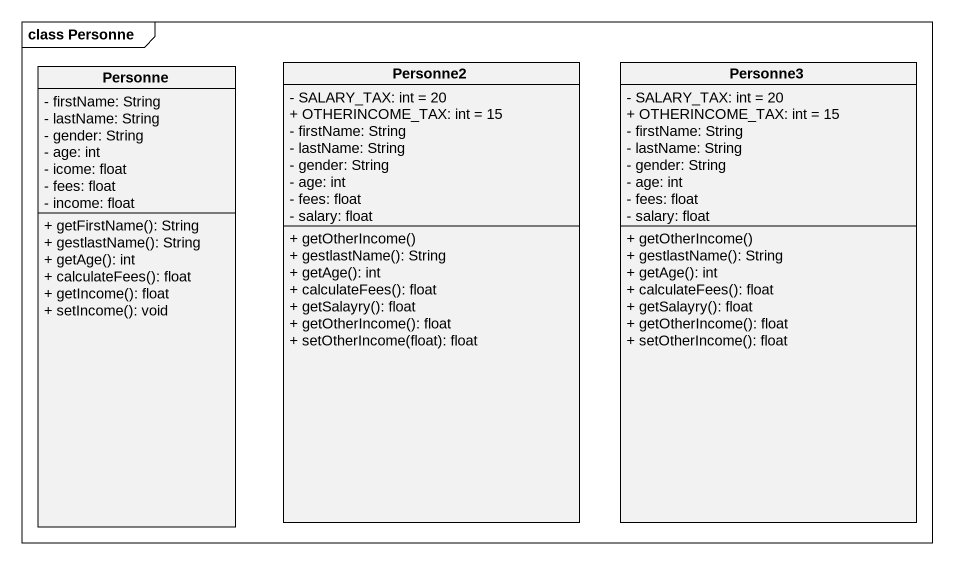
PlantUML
@startuml
mainframe class Personne
hide circle
hide empty members
skinparam classAttributeIconSize 0
class Personne {
  - firstName: String
  - lastName: String
  - gender: String
  - age: int
  - icome: float
  - fees: float
  - income: float
  + getFirstName(): String
  + gestlastName(): String
  + getAge(): int
  + calculateFees(): float
  + getIncome(): float
  + setIncome(): void
}
class Personne2 {
  - SALARY_TAX: int = 20
  + OTHERINCOME_TAX: int = 15
  - firstName: String
  - lastName: String
  - gender: String
  - age: int
  - fees: float
  - salary: float
  + getOtherIncome()
  + gestlastName(): String
  + getAge(): int
  + calculateFees(): float
  + getSalayry(): float
  + getOtherIncome(): float
  + setOtherIncome(float): float
}
class Personne3 {
  - SALARY_TAX: int = 20
  + OTHERINCOME_TAX: int = 15
  - firstName: String
  - lastName: String
  - gender: String
  - age: int
  - fees: float
  - salary: float
  + getOtherIncome()
  + gestlastName(): String
  + getAge(): int
  + calculateFees(): float
  + getSalayry(): float
  + getOtherIncome(): float
  + setOtherIncome(): float
}
@enduml
